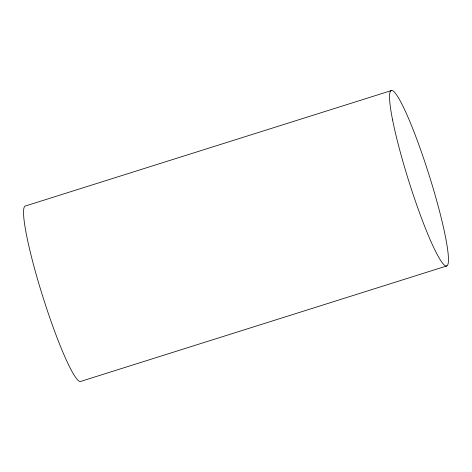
<?xml version="1.0" encoding="UTF-8"?>
<svg xmlns="http://www.w3.org/2000/svg" width="472" height="472" viewBox="0 0 472 472"><rect width="100%" height="100%" fill="white"/><g stroke="black" fill="none" stroke-linecap="round" stroke-linejoin="round"><path stroke-width="0.71" d="M391.111 90.642L25.099 206.087A91.987 10.585 72.5 0 0 43.53 298.906A91.987 10.585 72.5 0 0 80.889 381.358L446.901 265.913M392.592 119.976A91.987 10.585 72.5 0 0 443.503 264.267A91.987 10.585 72.5 0 0 420.93 150.586A91.987 10.585 72.5 0 0 392.592 119.976"/></g></svg>
